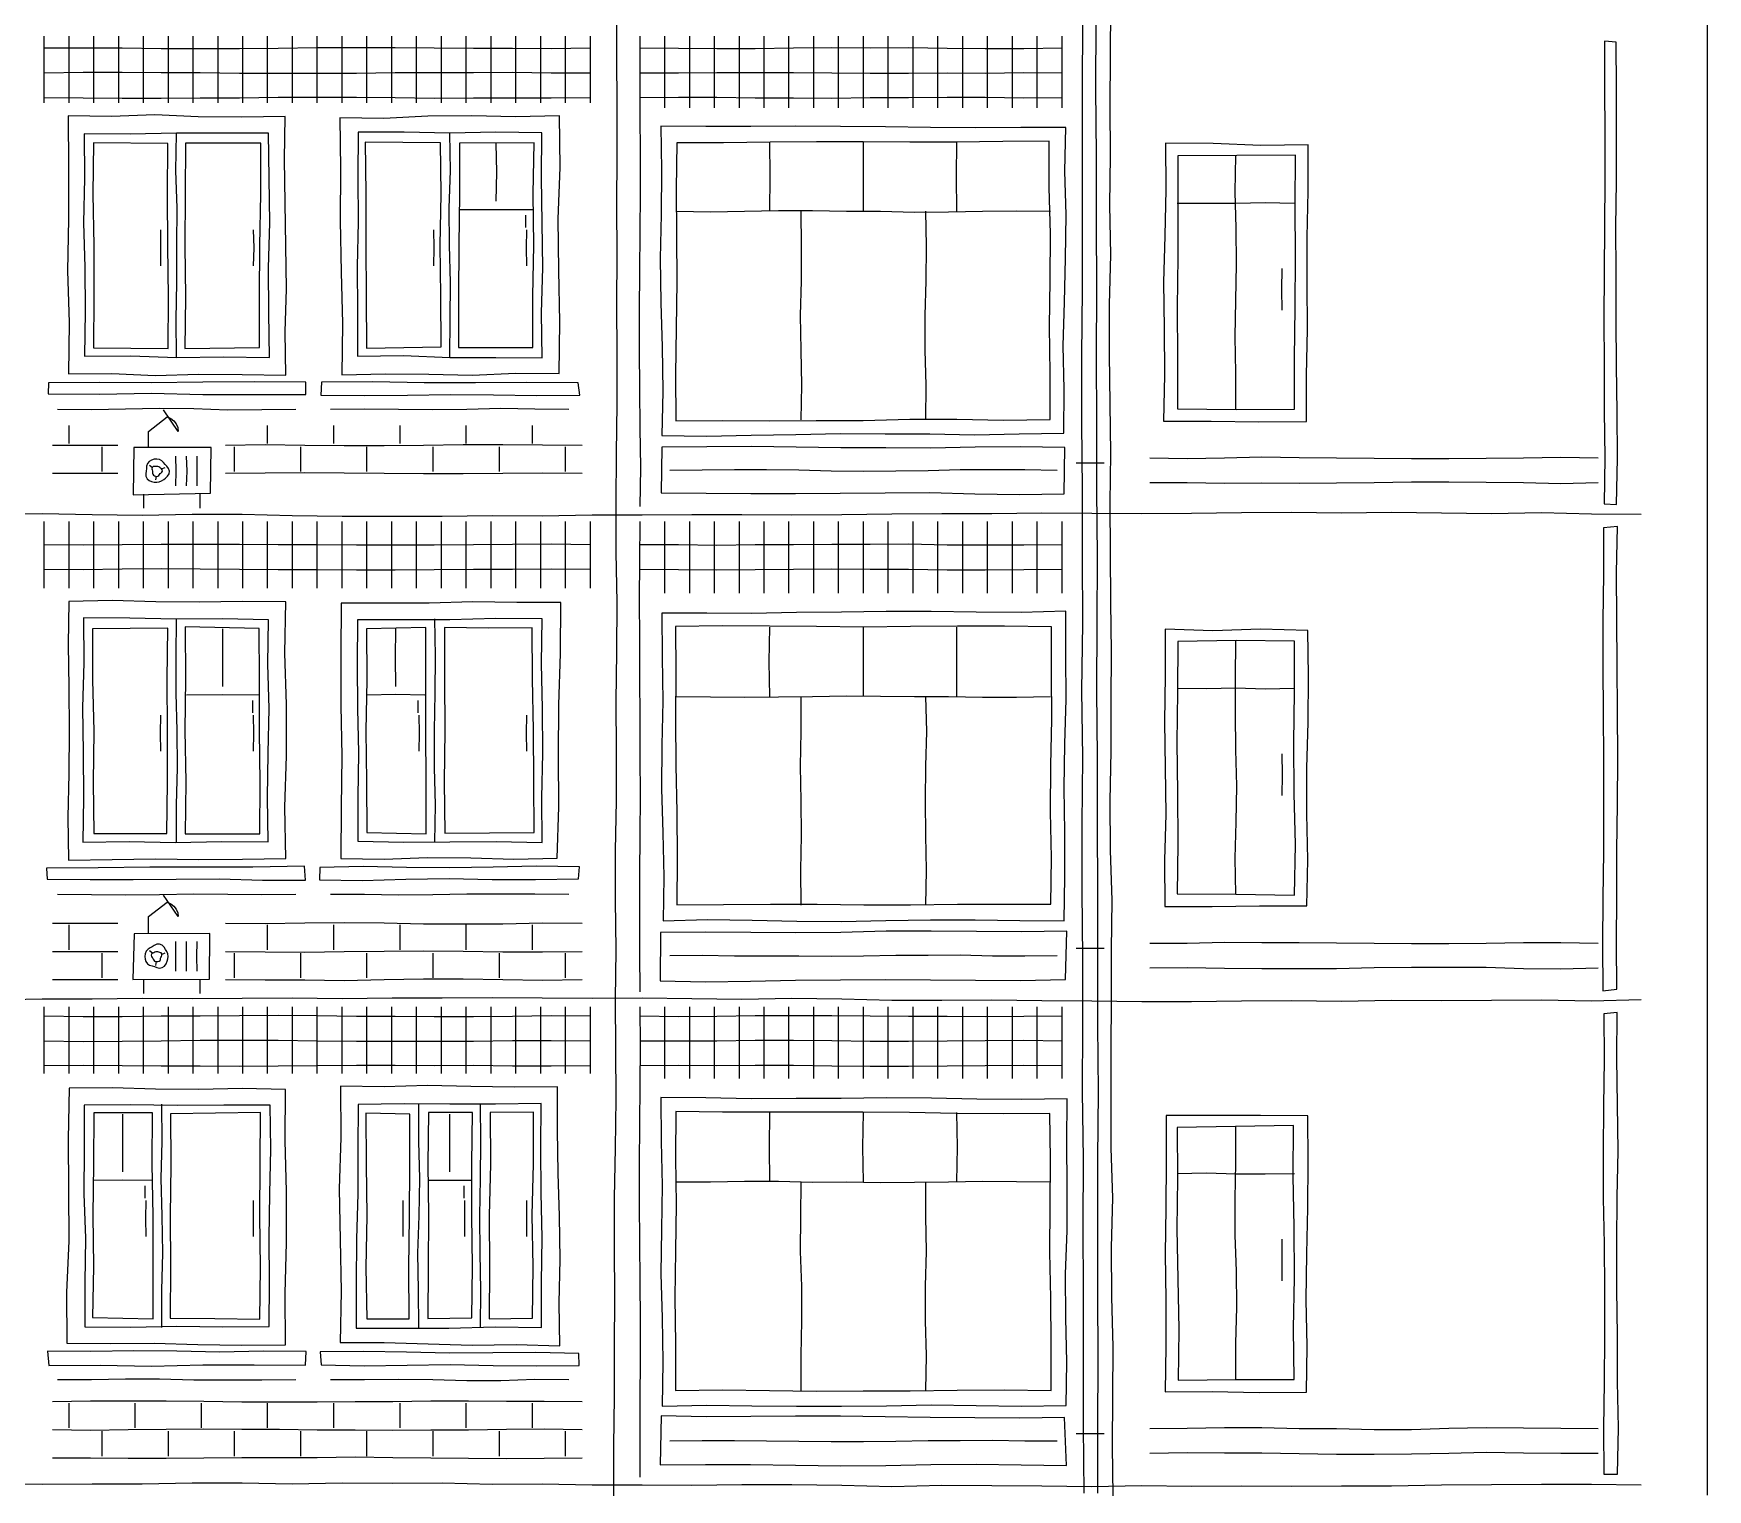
# Model space of a CAD drawing. Header units: millimetres. Extents: x 0 to 345, y 0 to 655.
# Drawn here: x 243.8 to 345, y 166.4 to 254.4 of the extents above; entities that cross this region are included whole.
import ezdxf

# ---------------------------------------------------------------- set-up
doc = ezdxf.new("R2010")
doc.units = ezdxf.units.MM
for name, color, linetype, true_color in [('01_KARKAS', 1, 'Continuous', 0xd62728), ('02_PROYOMY', 5, 'Continuous', 0x1f5fd6), ('03_BALKONY', 3, 'Continuous', 0x2ca02c), ('04_KLADKA', 32, 'Continuous', 0x8c5a2b), ('05_KONDICIONERY', 6, 'Continuous', 0xc512c5), ('06_VODOSTOK', 4, 'Continuous', 0x0f9aa0)]:
    doc.layers.add(name, color=color, linetype=linetype, true_color=true_color)

msp = doc.modelspace()

# ---------------------------------------------------------------- linework, layer by layer
at = {"layer": '01_KARKAS'}
for points in [[(278.92, 166), (278.92, 169), (278.96, 172), (278.96, 175), (278.98, 178), (278.95, 181), (278.95, 184), (279.02, 187), (279.05, 190), (279.04, 193), (279.01, 196), (279.05, 199), (279.01, 202), (279.01, 205), (279.08, 208), (279.07, 211), (279.06, 214), (279.1, 217), (279.11, 220), (279.06, 223), (279.05, 226), (279.07, 229), (279.12, 232), (279.11, 235), (279.09, 238), (279.11, 241), (279.1, 244), (279.12, 247), (279.11, 250), (279.1, 253), (279.09, 256)], [(309.09, 166), (309.05, 169), (309.07, 172), (309.09, 175), (309, 178), (308.98, 181), (309.07, 184), (308.97, 187), (308.97, 190), (308.96, 193), (308.98, 196), (308.98, 199), (309.02, 202), (308.92, 205), (308.91, 208), (308.96, 211), (308.96, 214), (308.98, 217), (308.95, 220), (308.93, 223), (308.9, 226), (308.94, 229), (308.9, 232), (308.87, 235), (308.87, 238), (308.95, 241), (308.88, 244), (308.93, 247), (308.91, 250), (308.93, 253), (308.95, 256)], [(345, 166.04), (345, 169.06), (345, 172.08), (345, 175.09), (345, 178.11), (345, 181.13), (345, 184.15), (345, 187.17), (345, 190.19), (345, 193.21), (345, 196.23), (345, 199.25), (345, 202.26), (345, 205.28), (345, 208.3), (345, 211.32), (345, 214.34), (345, 217.36), (345, 220.38), (345, 223.4), (345, 226.42), (345, 229.43), (345, 232.45), (345, 235.47), (345, 238.49), (345, 241.51), (345, 244.53), (345, 247.55), (345, 250.57), (345, 253.58), (345, 256.6)], [(241.37, 225.33), (244.38, 225.36), (247.4, 225.31), (250.42, 225.27), (253.44, 225.32), (256.46, 225.32), (259.48, 225.25), (262.5, 225.21), (265.52, 225.21), (268.54, 225.2), (271.56, 225.24), (274.58, 225.23), (277.6, 225.29), (280.62, 225.29), (283.63, 225.31), (286.65, 225.3), (289.67, 225.28), (292.69, 225.31), (295.71, 225.35), (298.73, 225.37), (301.75, 225.36), (304.77, 225.4), (307.79, 225.38), (310.81, 225.37), (313.83, 225.38), (316.85, 225.43), (319.87, 225.44), (322.88, 225.4), (325.9, 225.44), (328.92, 225.41), (331.94, 225.37), (334.96, 225.43), (337.98, 225.34), (341, 225.33)], [(241.37, 195.97), (244.38, 196.03), (247.4, 196.03), (250.42, 196.07), (253.44, 196.06), (256.46, 196.07), (259.48, 196.1), (262.5, 196.06), (265.52, 196.1), (268.54, 196.1), (271.56, 196.11), (274.58, 196.1), (277.6, 196.08), (280.62, 196.1), (283.63, 196.05), (286.65, 196.02), (289.67, 196.07), (292.69, 196.03), (295.71, 195.95), (298.73, 195.95), (301.75, 195.98), (304.77, 195.93), (307.79, 195.92), (310.81, 195.88), (313.83, 195.88), (316.85, 195.92), (319.87, 195.94), (322.88, 195.89), (325.9, 195.95), (328.92, 195.93), (331.94, 195.95), (334.96, 195.97), (337.98, 195.92), (341, 196)], [(241.37, 166.75), (244.38, 166.71), (247.4, 166.73), (250.42, 166.73), (253.44, 166.78), (256.46, 166.79), (259.48, 166.73), (262.5, 166.79), (265.52, 166.76), (268.54, 166.78), (271.56, 166.7), (274.58, 166.72), (277.6, 166.67), (280.62, 166.66), (283.63, 166.65), (286.65, 166.69), (289.67, 166.68), (292.69, 166.65), (295.71, 166.56), (298.73, 166.64), (301.75, 166.62), (304.77, 166.6), (307.79, 166.56), (310.81, 166.62), (313.83, 166.58), (316.85, 166.61), (319.87, 166.59), (322.88, 166.61), (325.9, 166.6), (328.92, 166.66), (331.94, 166.69), (334.96, 166.71), (337.98, 166.7), (341, 166.67)]]:
    msp.add_lwpolyline(points, dxfattribs=at)
at = {"layer": '02_PROYOMY'}
for points in [[(245.95, 249.39), (245.97, 246.27), (245.96, 243.15), (245.9, 240.03), (246.01, 236.91), (245.96, 233.8)], [(259.05, 249.36), (256.43, 249.32), (253.81, 249.34), (251.19, 249.45), (248.57, 249.35), (245.95, 249.39)], [(259.09, 233.73), (259.05, 236.34), (259.13, 238.94), (259.1, 241.55), (259.05, 244.15), (259.01, 246.75), (259.05, 249.36)], [(275.63, 249.39), (272.98, 249.34), (270.33, 249.4), (267.67, 249.37), (265.02, 249.23), (262.37, 249.28)], [(262.37, 249.28), (262.41, 246.17), (262.39, 243.06), (262.45, 239.95), (262.52, 236.84), (262.49, 233.74)], [(275.61, 233.83), (275.65, 236.94), (275.6, 240.06), (275.56, 243.17), (275.67, 246.28), (275.63, 249.39)], [(246.92, 248.32), (246.94, 245.63), (246.88, 242.94), (246.96, 240.25), (246.97, 237.57), (246.93, 234.88)], [(258.06, 248.36), (255.27, 248.36), (252.49, 248.36), (249.7, 248.3), (246.92, 248.32)], [(252.5, 234.83), (252.48, 237.08), (252.51, 239.33), (252.52, 241.58), (252.53, 243.83), (252.46, 246.08), (252.5, 248.33)], [(258.12, 234.79), (258.08, 237.5), (258.06, 240.22), (258.13, 242.93), (258.09, 245.64), (258.06, 248.36)], [(263.46, 248.41), (263.44, 245.7), (263.47, 243), (263.41, 240.29), (263.42, 237.59), (263.42, 234.88)], [(274.57, 248.37), (271.79, 248.42), (269.01, 248.36), (266.24, 248.41), (263.46, 248.41)], [(269, 234.83), (269.03, 237.08), (269.05, 239.33), (268.99, 241.58), (268.97, 243.83), (269.04, 246.08), (269, 248.33)], [(274.58, 234.77), (274.55, 237.49), (274.62, 240.21), (274.58, 242.93), (274.54, 245.65), (274.57, 248.37)], [(247.47, 247.76), (247.43, 244.67), (247.49, 241.57), (247.49, 238.48), (247.48, 235.38)], [(251.96, 247.73), (247.47, 247.76)], [(251.98, 235.34), (252, 238.44), (251.96, 241.54), (251.95, 244.63), (251.96, 247.73)], [(253.03, 247.75), (253.01, 244.65), (253, 241.55), (253.03, 238.45), (252.99, 235.34)], [(257.58, 247.75), (253.03, 247.75)], [(257.5, 235.4), (257.51, 238.48), (257.52, 241.57), (257.58, 244.66), (257.58, 247.75)], [(268.44, 247.76), (263.9, 247.81)], [(263.9, 247.81), (263.93, 244.69), (263.94, 241.58), (263.95, 238.47), (263.98, 235.36)], [(268.48, 235.43), (268.47, 238.51), (268.43, 241.59), (268.48, 244.67), (268.44, 247.76)], [(269.6, 247.75), (269.6, 244.66), (269.56, 241.58), (269.54, 238.49), (269.54, 235.4)], [(274.1, 247.77), (269.6, 247.75)], [(271.8, 244.24), (271.84, 245.99), (271.8, 247.73)], [(274.02, 235.39), (274.02, 238.49), (274.09, 241.58), (274.05, 244.68), (274.1, 247.77)], [(269.6, 243.74), (271.8, 243.73), (274, 243.74)], [(273.6, 242.64), (273.6, 243.39)], [(251.55, 240.34), (251.54, 241.43), (251.55, 242.51)], [(257.15, 240.34), (257.18, 241.43), (257.15, 242.51)], [(268.05, 240.34), (268.07, 241.43), (268.05, 242.51)], [(273.65, 240.34), (273.64, 241.43), (273.65, 242.51)], [(246.93, 234.88), (249.72, 234.89), (252.52, 234.8), (255.32, 234.84), (258.12, 234.79)], [(247.48, 235.38), (251.98, 235.34)], [(252.99, 235.34), (257.5, 235.4)], [(263.42, 234.88), (266.21, 234.91), (269, 234.8), (271.79, 234.8), (274.58, 234.77)], [(263.98, 235.36), (268.48, 235.43)], [(269.54, 235.4), (274.02, 235.39)], [(245.96, 233.8), (248.59, 233.82), (251.21, 233.71), (253.84, 233.79), (256.46, 233.77), (259.09, 233.73)], [(262.49, 233.74), (265.11, 233.8), (267.74, 233.79), (270.36, 233.73), (272.99, 233.85), (275.61, 233.83)], [(244.75, 233.27), (244.73, 232.59)], [(260.31, 233.3), (257.2, 233.33), (254.09, 233.31), (250.97, 233.26), (247.86, 233.29), (244.75, 233.27)], [(260.31, 232.56), (260.31, 233.3)], [(261.25, 233.3), (261.22, 232.52)], [(276.77, 233.27), (273.66, 233.29), (270.56, 233.26), (267.46, 233.26), (264.35, 233.32), (261.25, 233.3)], [(276.86, 232.52), (276.77, 233.27)], [(244.73, 232.59), (247.85, 232.58), (250.96, 232.63), (254.08, 232.55), (257.19, 232.55), (260.31, 232.56)], [(245.3, 231.68), (247.36, 231.65), (249.41, 231.69), (251.47, 231.73), (253.53, 231.71), (255.59, 231.64), (257.64, 231.66), (259.7, 231.68)], [(261.22, 232.52), (263.83, 232.5), (266.44, 232.51), (269.04, 232.55), (271.65, 232.53), (274.25, 232.49), (276.86, 232.52)], [(261.8, 231.68), (263.86, 231.7), (265.91, 231.68), (267.97, 231.65), (270.03, 231.67), (272.09, 231.73), (274.14, 231.69), (276.2, 231.68)], [(245.99, 220.05), (245.95, 217.45), (245.98, 214.84), (246.01, 212.23), (245.99, 209.63), (245.92, 207.02), (245.97, 204.42)], [(259.1, 220.03), (256.48, 220.05), (253.86, 220), (251.24, 220.03), (248.61, 220.1), (245.99, 220.05)], [(259.09, 204.52), (259.04, 207.62), (259.13, 210.72), (259.13, 213.82), (259.03, 216.92), (259.1, 220.03)], [(262.45, 219.94), (262.42, 216.86), (262.42, 213.77), (262.48, 210.69), (262.44, 207.6), (262.42, 204.51)], [(275.71, 219.98), (273.06, 219.98), (270.4, 220.02), (267.75, 219.95), (265.1, 219.95), (262.45, 219.94)], [(275.5, 204.54), (275.59, 207.63), (275.57, 210.72), (275.59, 213.81), (275.69, 216.9), (275.71, 219.98)], [(246.88, 219.06), (246.89, 216.35), (246.82, 213.64), (246.86, 210.92), (246.88, 208.21), (246.84, 205.5)], [(258.06, 218.94), (255.27, 219), (252.47, 218.98), (249.68, 219.03), (246.88, 219.06)], [(252.5, 205.5), (252.49, 207.75), (252.55, 210), (252.53, 212.25), (252.47, 214.5), (252.48, 216.75), (252.5, 219)], [(253.01, 218.51), (253.03, 215.38), (252.99, 212.26), (253.05, 209.14), (253.02, 206.01)], [(257.49, 218.41), (253.01, 218.51)], [(258.03, 205.53), (258, 208.21), (258.03, 210.89), (258.1, 213.58), (258.02, 216.26), (258.06, 218.94)], [(263.42, 218.93), (263.4, 216.25), (263.42, 213.58), (263.48, 210.91), (263.44, 208.23), (263.44, 205.56)], [(274.58, 218.99), (271.79, 219.01), (269, 218.93), (266.21, 218.93), (263.42, 218.93)], [(268.1, 205.5), (268.15, 207.75), (268.08, 210), (268.08, 212.25), (268.12, 214.5), (268.14, 216.75), (268.1, 219)], [(274.59, 205.48), (274.56, 208.19), (274.62, 210.89), (274.6, 213.59), (274.55, 216.29), (274.58, 218.99)], [(251.96, 218.44), (247.41, 218.4)], [(247.41, 218.4), (247.41, 215.31), (247.49, 212.21), (247.45, 209.12), (247.49, 206.02)], [(251.9, 206.03), (251.94, 209.13), (251.94, 212.24), (251.93, 215.34), (251.96, 218.44)], [(255.3, 214.91), (255.3, 216.66), (255.3, 218.4)], [(257.53, 206.01), (257.55, 209.11), (257.51, 212.21), (257.5, 215.31), (257.49, 218.41)], [(263.98, 218.4), (264, 215.32), (263.94, 212.24), (263.98, 209.17), (263.99, 206.09)], [(267.56, 218.47), (263.98, 218.4)], [(265.75, 214.91), (265.72, 216.66), (265.75, 218.4)], [(267.58, 206), (267.58, 209.11), (267.55, 212.23), (267.55, 215.35), (267.56, 218.47)], [(268.69, 218.47), (268.69, 215.37), (268.71, 212.26), (268.67, 209.15), (268.71, 206.04)], [(273.99, 218.46), (271.34, 218.43), (268.69, 218.47)], [(274.1, 206.09), (274.08, 209.18), (274.06, 212.28), (274, 215.37), (273.99, 218.46)], [(264, 214.41), (265.75, 214.44), (267.5, 214.41)], [(253.1, 214.41), (255.3, 214.43), (257.5, 214.41)], [(257.1, 213.31), (257.1, 214.06)], [(267.1, 213.31), (267.1, 214.06)], [(251.55, 211.01), (251.52, 212.09), (251.55, 213.18)], [(257.15, 211.01), (257.16, 212.09), (257.15, 213.18)], [(267.15, 211.01), (267.17, 212.09), (267.15, 213.18)], [(273.65, 211.01), (273.63, 212.09), (273.65, 213.18)], [(246.84, 205.5), (249.64, 205.54), (252.44, 205.48), (255.23, 205.55), (258.03, 205.53)], [(247.49, 206.02), (251.9, 206.03)], [(253.02, 206.01), (257.53, 206.01)], [(263.44, 205.56), (266.23, 205.51), (269.01, 205.53), (271.8, 205.54), (274.59, 205.48)], [(263.99, 206.09), (267.58, 206)], [(268.71, 206.04), (271.4, 206.07), (274.1, 206.09)], [(245.97, 204.42), (248.6, 204.46), (251.22, 204.49), (253.85, 204.45), (256.47, 204.48), (259.09, 204.52)], [(262.42, 204.51), (265.04, 204.47), (267.65, 204.57), (270.27, 204.56), (272.88, 204.48), (275.5, 204.54)], [(260.23, 204.05), (257.11, 203.99), (254, 204), (250.88, 204), (247.76, 203.95), (244.64, 203.93)], [(244.64, 203.93), (244.67, 203.27)], [(260.29, 203.21), (260.23, 204.05)], [(261.16, 203.97), (261.13, 203.22)], [(276.84, 204.02), (274.23, 204.06), (271.62, 203.99), (269, 203.95), (266.39, 203.98), (263.77, 204.03), (261.16, 203.97)], [(276.79, 203.29), (276.84, 204.02)], [(244.67, 203.27), (247.27, 203.24), (249.88, 203.24), (252.48, 203.26), (255.08, 203.28), (257.69, 203.21), (260.29, 203.21)], [(245.3, 202.35), (247.36, 202.33), (249.41, 202.32), (251.47, 202.33), (253.53, 202.38), (255.59, 202.35), (257.64, 202.33), (259.7, 202.35)], [(261.13, 203.22), (263.74, 203.19), (266.35, 203.27), (268.96, 203.3), (271.57, 203.25), (274.18, 203.24), (276.79, 203.29)], [(261.8, 202.35), (263.86, 202.36), (265.91, 202.32), (267.97, 202.33), (270.03, 202.37), (272.09, 202.38), (274.14, 202.38), (276.2, 202.35)], [(246.01, 190.64), (245.94, 187.56), (245.96, 184.47), (245.98, 181.39), (245.84, 178.3), (245.86, 175.22)], [(259.08, 190.56), (256.46, 190.62), (253.85, 190.55), (251.23, 190.58), (248.62, 190.65), (246.01, 190.64)], [(259.08, 175.13), (259.06, 178.22), (259.13, 181.3), (259.14, 184.39), (259.05, 187.48), (259.08, 190.56)], [(262.4, 190.76), (262.43, 187.66), (262.33, 184.56), (262.38, 181.46), (262.45, 178.36), (262.38, 175.26)], [(275.52, 190.71), (272.9, 190.69), (270.27, 190.73), (267.65, 190.79), (265.03, 190.71), (262.4, 190.76)], [(275.66, 175.06), (275.61, 177.67), (275.68, 180.28), (275.64, 182.89), (275.55, 185.49), (275.52, 188.1), (275.52, 190.71)], [(246.91, 189.61), (246.91, 186.93), (246.89, 184.25), (246.99, 181.57), (246.96, 178.89), (246.96, 176.21)], [(258.16, 189.61), (255.35, 189.61), (252.53, 189.58), (249.72, 189.63), (246.91, 189.61)], [(251.6, 176.17), (251.61, 178.42), (251.67, 180.67), (251.63, 182.92), (251.57, 185.17), (251.62, 187.42), (251.6, 189.67)], [(257.57, 189.17), (254.85, 189.13), (252.13, 189.09)], [(257.53, 176.67), (257.57, 179.8), (257.53, 182.92), (257.54, 186.05), (257.57, 189.17)], [(258.09, 176.23), (258.12, 178.91), (258.1, 181.59), (258.14, 184.26), (258.19, 186.94), (258.16, 189.61)], [(263.47, 189.65), (263.45, 186.94), (263.44, 184.24), (263.36, 181.53), (263.35, 178.83), (263.34, 176.12)], [(274.53, 189.71), (271.76, 189.67), (269, 189.67), (266.24, 189.69), (263.47, 189.65)], [(267.13, 176.17), (267.11, 178.42), (267.07, 180.67), (267.15, 182.92), (267.19, 185.17), (267.14, 187.42), (267.13, 189.67)], [(267.71, 189.16), (267.68, 186.05), (267.71, 182.94), (267.69, 179.83), (267.68, 176.72)], [(270.37, 189.16), (267.71, 189.16)], [(270.33, 176.75), (270.37, 179.86), (270.34, 182.96), (270.34, 186.06), (270.37, 189.16)], [(270.87, 176.17), (270.89, 178.42), (270.84, 180.67), (270.81, 182.92), (270.87, 185.17), (270.89, 187.42), (270.87, 189.67)], [(271.44, 189.16), (271.46, 186.05), (271.39, 182.93), (271.41, 179.81), (271.39, 176.7)], [(274.06, 189.18), (271.44, 189.16)], [(274, 176.74), (274.05, 179.85), (273.99, 182.96), (274.06, 186.07), (274.06, 189.18)], [(274.55, 176.18), (274.54, 178.89), (274.59, 181.59), (274.53, 184.3), (274.51, 187), (274.53, 189.71)], [(247.49, 189.14), (247.48, 186.05), (247.44, 182.95), (247.48, 179.86), (247.42, 176.77)], [(251.05, 189.15), (247.49, 189.14)], [(249.25, 185.58), (249.25, 187.32), (249.25, 189.07)], [(251.09, 176.7), (251.08, 179.81), (251.08, 182.92), (251.03, 186.04), (251.05, 189.15)], [(252.13, 189.09), (252.14, 186), (252.1, 182.92), (252.12, 179.83), (252.1, 176.74)], [(266.59, 189.06), (263.93, 189.12)], [(263.93, 189.12), (263.96, 186.02), (263.99, 182.91), (263.94, 179.8), (264, 176.69)], [(266.54, 176.69), (266.52, 179.78), (266.57, 182.87), (266.6, 185.97), (266.59, 189.06)], [(269, 185.58), (269, 187.32), (269, 189.07)], [(247.5, 185.08), (249.25, 185.1), (251, 185.08)], [(250.6, 183.98), (250.6, 184.73)], [(267.73, 185.08), (270.27, 185.08)], [(269.87, 183.98), (269.87, 184.73)], [(250.65, 181.68), (250.63, 182.76), (250.65, 183.85)], [(257.15, 181.68), (257.14, 182.76), (257.15, 183.85)], [(266.18, 181.68), (266.19, 182.76), (266.18, 183.85)], [(269.92, 181.68), (269.92, 182.76), (269.92, 183.85)], [(273.65, 181.68), (273.66, 182.76), (273.65, 183.85)], [(246.96, 176.21), (249.74, 176.19), (252.52, 176.26), (255.3, 176.22), (258.09, 176.23)], [(247.42, 176.77), (251.09, 176.7)], [(252.1, 176.74), (254.81, 176.71), (257.53, 176.67)], [(263.34, 176.12), (266.14, 176.12), (268.95, 176.14), (271.75, 176.22), (274.55, 176.18)], [(264, 176.69), (266.54, 176.69)], [(267.68, 176.72), (270.33, 176.75)], [(271.39, 176.7), (274, 176.74)], [(245.86, 175.22), (248.51, 175.21), (251.15, 175.23), (253.79, 175.15), (256.44, 175.11), (259.08, 175.13)], [(262.38, 175.26), (265.03, 175.27), (267.69, 175.19), (270.35, 175.11), (273.01, 175.14), (275.66, 175.06)], [(260.33, 174.72), (257.73, 174.73), (255.12, 174.67), (252.52, 174.73), (249.91, 174.76), (247.31, 174.72), (244.7, 174.73)], [(244.7, 174.73), (244.77, 173.88)], [(260.28, 173.9), (260.33, 174.72)], [(276.81, 174.6), (274.2, 174.65), (271.6, 174.63), (268.99, 174.61), (266.39, 174.67), (263.79, 174.71), (261.18, 174.7)], [(261.18, 174.7), (261.23, 173.91)], [(276.83, 173.87), (276.81, 174.6)], [(244.77, 173.88), (247.87, 173.9), (250.98, 173.84), (254.08, 173.92), (257.18, 173.92), (260.28, 173.9)], [(245.3, 173.02), (247.36, 173.02), (249.41, 173.06), (251.47, 173.06), (253.53, 173.01), (255.59, 173), (257.64, 173), (259.7, 173.02)], [(261.23, 173.91), (263.83, 173.85), (266.43, 173.89), (269.03, 173.94), (271.63, 173.88), (274.23, 173.86), (276.83, 173.87)], [(261.8, 173.02), (263.86, 173.03), (265.91, 173.05), (267.97, 173.02), (270.03, 172.97), (272.09, 172.97), (274.14, 173.05), (276.2, 173.02)]]:
    msp.add_lwpolyline(points, dxfattribs=at)
at = {"layer": '03_BALKONY'}
for points in [[(338.77, 253.92), (338.78, 251.12), (338.79, 248.32), (338.8, 245.53), (338.77, 242.73), (338.75, 239.93), (338.73, 237.13), (338.76, 234.34), (338.76, 231.54), (338.79, 228.74), (338.76, 225.95)], [(339.48, 253.85), (338.77, 253.92)], [(339.51, 225.9), (339.56, 228.7), (339.55, 231.49), (339.51, 234.29), (339.48, 237.08), (339.48, 239.88), (339.46, 242.67), (339.51, 245.46), (339.51, 248.26), (339.51, 251.05), (339.48, 253.85)], [(281.75, 248.78), (281.8, 246.11), (281.78, 243.44), (281.72, 240.77), (281.76, 238.1), (281.84, 235.43), (281.87, 232.75), (281.82, 230.08)], [(306.22, 248.69), (303.5, 248.69), (300.78, 248.67), (298.06, 248.7), (295.34, 248.73), (292.62, 248.76), (289.91, 248.78), (287.19, 248.75), (284.47, 248.75), (281.75, 248.78)], [(305.23, 247.87), (302.42, 247.84), (299.61, 247.8), (296.8, 247.8), (293.98, 247.83), (291.17, 247.83), (288.36, 247.81), (285.55, 247.76), (282.73, 247.77)], [(288.35, 243.63), (288.36, 245.73), (288.35, 247.83)], [(294, 243.63), (294.01, 245.73), (294, 247.83)], [(299.65, 243.63), (299.63, 245.73), (299.65, 247.83)], [(305.29, 231.05), (305.29, 233.85), (305.25, 236.66), (305.28, 239.46), (305.3, 242.27), (305.22, 245.07), (305.23, 247.87)], [(306.1, 230.23), (306.12, 232.87), (306.07, 235.5), (306.14, 238.14), (306.2, 240.78), (306.25, 243.41), (306.17, 246.05), (306.22, 248.69)], [(282.73, 247.77), (282.68, 244.97), (282.71, 242.17), (282.73, 239.36), (282.69, 236.56), (282.65, 233.76), (282.67, 230.96)], [(312.24, 247.75), (312.26, 244.95), (312.21, 242.15), (312.12, 239.35), (312.16, 236.54), (312.18, 233.74), (312.12, 230.94)], [(320.88, 247.64), (318, 247.61), (315.12, 247.73), (312.24, 247.75)], [(312.99, 246.99), (313, 243.93), (312.99, 240.88), (312.95, 237.82), (312.97, 234.76), (312.97, 231.7)], [(320.11, 247.02), (316.55, 247.01), (312.99, 246.99)], [(316.5, 231.68), (316.5, 233.87), (316.45, 236.05), (316.5, 238.24), (316.54, 240.43), (316.51, 242.61), (316.45, 244.8), (316.5, 246.98)], [(320.05, 231.67), (320.05, 234.74), (320.08, 237.81), (320.11, 240.88), (320.08, 243.95), (320.11, 247.02)], [(320.76, 230.93), (320.77, 233.71), (320.83, 236.5), (320.81, 239.28), (320.81, 242.07), (320.86, 244.85), (320.88, 247.64)], [(312.95, 244.13), (314.73, 244.12), (316.5, 244.13), (318.27, 244.17), (320.05, 244.13)], [(282.7, 243.63), (284.75, 243.6), (286.81, 243.64), (288.86, 243.68), (290.92, 243.67), (292.97, 243.63), (295.03, 243.63), (297.08, 243.58), (299.14, 243.6), (301.19, 243.64), (303.25, 243.66), (305.3, 243.63)], [(290.23, 231.03), (290.28, 233.13), (290.23, 235.23), (290.19, 237.33), (290.25, 239.43), (290.26, 241.53), (290.23, 243.63)], [(297.77, 231.03), (297.79, 233.13), (297.73, 235.23), (297.73, 237.33), (297.79, 239.43), (297.8, 241.53), (297.77, 243.63)], [(319.3, 237.65), (319.28, 238.91), (319.3, 240.17)], [(312.97, 231.7), (316.51, 231.65), (320.05, 231.67)], [(282.67, 230.96), (285.49, 230.98), (288.32, 230.96), (291.15, 230.98), (293.98, 230.99), (296.81, 231.06), (299.64, 231.06), (302.46, 231.01), (305.29, 231.05)], [(312.12, 230.94), (315, 230.94), (317.88, 230.9), (320.76, 230.93)], [(281.82, 230.08), (284.52, 230.04), (287.21, 230.1), (289.91, 230.14), (292.61, 230.2), (295.31, 230.18), (298.01, 230.18), (300.71, 230.12), (303.4, 230.18), (306.1, 230.23)], [(281.82, 229.37), (281.78, 226.62)], [(306.16, 229.36), (303.46, 229.39), (300.75, 229.38), (298.05, 229.32), (295.35, 229.33), (292.64, 229.33), (289.94, 229.38), (287.23, 229.41), (284.53, 229.4), (281.82, 229.37)], [(306.13, 226.56), (306.16, 229.36)], [(311.3, 228.73), (313.56, 228.69), (315.82, 228.73), (318.08, 228.79), (320.33, 228.75), (322.59, 228.73), (324.85, 228.7), (327.11, 228.69), (329.37, 228.69), (331.62, 228.7), (333.88, 228.73), (336.14, 228.77), (338.4, 228.73)], [(282.3, 227.98), (284.25, 228.01), (286.2, 228.03), (288.15, 228.02), (290.1, 228), (292.05, 227.95), (294, 227.93), (295.95, 227.95), (297.9, 227.96), (299.85, 228.02), (301.8, 228.03), (303.75, 228.03), (305.7, 227.98)], [(281.78, 226.62), (284.49, 226.59), (287.19, 226.57), (289.9, 226.58), (292.6, 226.59), (295.31, 226.61), (298.01, 226.63), (300.72, 226.55), (303.42, 226.52), (306.13, 226.56)], [(311.3, 227.23), (313.56, 227.24), (315.82, 227.2), (318.08, 227.22), (320.33, 227.19), (322.59, 227.22), (324.85, 227.23), (327.11, 227.27), (329.37, 227.27), (331.62, 227.25), (333.88, 227.23), (336.14, 227.18), (338.4, 227.23)], [(338.76, 225.95), (339.51, 225.9)], [(339.56, 224.57), (338.71, 224.49)], [(339.53, 196.62), (339.51, 199.42), (339.52, 202.21), (339.52, 205), (339.57, 207.8), (339.59, 210.59), (339.57, 213.39), (339.54, 216.18), (339.52, 218.98), (339.51, 221.77), (339.56, 224.57)], [(338.71, 224.49), (338.71, 221.69), (338.68, 218.9), (338.68, 216.1), (338.7, 213.3), (338.72, 210.51), (338.72, 207.71), (338.72, 204.91), (338.68, 202.12), (338.66, 199.32), (338.67, 196.52)], [(281.82, 219.34), (281.83, 216.68), (281.88, 214.03), (281.82, 211.37), (281.8, 208.72), (281.87, 206.06), (281.93, 203.41), (281.89, 200.75)], [(306.23, 219.47), (303.52, 219.39), (300.8, 219.4), (298.09, 219.44), (295.38, 219.45), (292.67, 219.4), (289.96, 219.38), (287.24, 219.33), (284.53, 219.35), (281.82, 219.34)], [(305.36, 218.51), (302.52, 218.55), (299.69, 218.55), (296.85, 218.53), (294.01, 218.5), (291.17, 218.53), (288.33, 218.56), (285.49, 218.57), (282.65, 218.54)], [(282.65, 218.54), (282.66, 215.73), (282.65, 212.93), (282.67, 210.13), (282.73, 207.32), (282.75, 204.52), (282.73, 201.71)], [(288.35, 214.3), (288.31, 216.4), (288.35, 218.5)], [(294, 214.3), (294.01, 216.4), (294, 218.5)], [(299.65, 214.3), (299.64, 216.4), (299.65, 218.5)], [(305.32, 201.75), (305.37, 204.55), (305.31, 207.34), (305.32, 210.13), (305.38, 212.93), (305.37, 215.72), (305.36, 218.51)], [(306.13, 200.75), (306.17, 203.42), (306.17, 206.1), (306.13, 208.77), (306.16, 211.45), (306.24, 214.12), (306.23, 216.79), (306.23, 219.47)], [(312.22, 218.37), (312.22, 215.57), (312.19, 212.78), (312.23, 209.99), (312.27, 207.2), (312.18, 204.41), (312.2, 201.62)], [(320.85, 218.3), (317.98, 218.37), (315.1, 218.28), (312.22, 218.37)], [(313, 217.63), (312.98, 214.58), (312.93, 211.53), (312.98, 208.48), (312.99, 205.43), (312.95, 202.38)], [(320.04, 217.65), (316.52, 217.68), (313, 217.63)], [(316.5, 202.35), (316.45, 204.54), (316.51, 206.72), (316.56, 208.91), (316.49, 211.09), (316.48, 213.28), (316.47, 215.46), (316.5, 217.65)], [(320.05, 202.29), (320.1, 205.37), (320.03, 208.44), (320.01, 211.51), (320.05, 214.58), (320.04, 217.65)], [(320.78, 201.66), (320.84, 204.44), (320.78, 207.21), (320.79, 209.98), (320.87, 212.75), (320.89, 215.53), (320.85, 218.3)], [(312.95, 214.8), (314.73, 214.78), (316.5, 214.83), (318.27, 214.77), (320.05, 214.8)], [(282.7, 214.3), (284.75, 214.29), (286.81, 214.26), (288.86, 214.28), (290.92, 214.3), (292.97, 214.34), (295.03, 214.32), (297.08, 214.31), (299.14, 214.3), (301.19, 214.26), (303.25, 214.26), (305.3, 214.3)], [(290.23, 201.7), (290.22, 203.8), (290.25, 205.9), (290.24, 208), (290.2, 210.1), (290.24, 212.2), (290.23, 214.3)], [(297.77, 201.7), (297.81, 203.8), (297.76, 205.9), (297.74, 208), (297.76, 210.1), (297.82, 212.2), (297.77, 214.3)], [(319.3, 208.32), (319.32, 209.58), (319.3, 210.84)], [(312.95, 202.38), (316.5, 202.35), (320.05, 202.29)], [(282.73, 201.71), (285.55, 201.74), (288.38, 201.75), (291.2, 201.75), (294.03, 201.71), (296.85, 201.72), (299.68, 201.76), (302.5, 201.76), (305.32, 201.75)], [(312.2, 201.62), (315.06, 201.61), (317.92, 201.65), (320.78, 201.66)], [(281.89, 200.75), (284.58, 200.82), (287.28, 200.78), (289.97, 200.73), (292.66, 200.71), (295.36, 200.76), (298.05, 200.8), (300.74, 200.8), (303.44, 200.76), (306.13, 200.75)], [(281.74, 200.04), (281.72, 197.12)], [(306.28, 200.12), (303.55, 200.08), (300.82, 200.11), (298.1, 200.12), (295.37, 200.12), (292.64, 200.05), (289.92, 200.03), (287.19, 200.04), (284.46, 200.07), (281.74, 200.04)], [(306.21, 197.21), (306.28, 200.12)], [(311.3, 199.4), (313.56, 199.4), (315.82, 199.45), (318.08, 199.43), (320.33, 199.44), (322.59, 199.42), (324.85, 199.39), (327.11, 199.37), (329.37, 199.37), (331.62, 199.39), (333.88, 199.44), (336.14, 199.43), (338.4, 199.4)], [(282.3, 198.65), (284.25, 198.67), (286.2, 198.64), (288.15, 198.64), (290.1, 198.63), (292.05, 198.61), (294, 198.64), (295.95, 198.67), (297.9, 198.67), (299.85, 198.69), (301.8, 198.64), (303.75, 198.63), (305.7, 198.65)], [(311.3, 197.9), (313.56, 197.93), (315.82, 197.89), (318.08, 197.87), (320.33, 197.87), (322.59, 197.87), (324.85, 197.92), (327.11, 197.94), (329.37, 197.95), (331.62, 197.94), (333.88, 197.86), (336.14, 197.85), (338.4, 197.9)], [(281.72, 197.12), (284.45, 197.07), (287.17, 197.1), (289.89, 197.17), (292.61, 197.18), (295.33, 197.21), (298.05, 197.18), (300.77, 197.16), (303.49, 197.15), (306.21, 197.21)], [(338.67, 196.52), (339.53, 196.62)], [(338.74, 195.12), (338.76, 192.34), (338.71, 189.56), (338.69, 186.78), (338.7, 183.99), (338.75, 181.21), (338.78, 178.43), (338.78, 175.64), (338.75, 172.86), (338.71, 170.08), (338.74, 167.3)], [(339.54, 195.21), (338.74, 195.12)], [(339.57, 167.31), (339.62, 170.1), (339.57, 172.89), (339.56, 175.68), (339.52, 178.47), (339.52, 181.26), (339.55, 184.05), (339.6, 186.84), (339.57, 189.63), (339.53, 192.42), (339.54, 195.21)], [(281.76, 190.08), (281.78, 187.42), (281.83, 184.75), (281.8, 182.09), (281.75, 179.42), (281.83, 176.76), (281.87, 174.09), (281.83, 171.42)], [(306.3, 189.98), (303.57, 189.95), (300.84, 189.97), (298.12, 190.04), (295.39, 190.05), (292.66, 190.02), (289.94, 190.01), (287.21, 190), (284.48, 190.05), (281.76, 190.08)], [(282.66, 189.23), (282.65, 186.42), (282.69, 183.61), (282.65, 180.8), (282.6, 177.99), (282.65, 175.18), (282.64, 172.37)], [(305.26, 189.11), (302.44, 189.08), (299.61, 189.11), (296.79, 189.16), (293.96, 189.19), (291.14, 189.19), (288.31, 189.19), (285.48, 189.19), (282.66, 189.23)], [(288.35, 184.97), (288.32, 187.07), (288.35, 189.17)], [(294, 184.97), (293.96, 187.07), (294, 189.17)], [(299.65, 184.97), (299.68, 187.07), (299.65, 189.17)], [(306.24, 171.45), (306.28, 174.1), (306.22, 176.74), (306.21, 179.39), (306.3, 182.04), (306.3, 184.69), (306.29, 187.33), (306.3, 189.98)], [(305.34, 172.36), (305.35, 175.15), (305.32, 177.94), (305.26, 180.73), (305.28, 183.52), (305.31, 186.32), (305.26, 189.11)], [(312.3, 188.98), (312.29, 186.2), (312.26, 183.41), (312.23, 180.63), (312.27, 177.85), (312.27, 175.07), (312.23, 172.28)], [(320.84, 188.97), (317.99, 188.98), (315.14, 188.99), (312.3, 188.98)], [(312.96, 188.25), (312.98, 185.2), (312.94, 182.14), (312.99, 179.09), (313.05, 176.04), (313.02, 172.99)], [(319.98, 188.38), (316.47, 188.31), (312.96, 188.25)], [(316.5, 173.02), (316.49, 175.2), (316.55, 177.39), (316.53, 179.57), (316.46, 181.76), (316.46, 183.95), (316.49, 186.13), (316.5, 188.32)], [(320.03, 173.03), (319.98, 176.1), (320.04, 179.17), (320.03, 182.24), (319.96, 185.31), (319.98, 188.38)], [(320.76, 172.27), (320.81, 175.05), (320.74, 177.84), (320.78, 180.62), (320.85, 183.4), (320.87, 186.18), (320.84, 188.97)], [(312.95, 185.47), (314.73, 185.51), (316.5, 185.45), (318.27, 185.45), (320.05, 185.47)], [(282.7, 184.97), (284.75, 184.97), (286.81, 185.01), (288.86, 185.01), (290.92, 184.96), (292.97, 184.97), (295.03, 184.93), (297.08, 184.95), (299.14, 184.98), (301.19, 185.01), (303.25, 185), (305.3, 184.97)], [(290.23, 172.37), (290.24, 174.47), (290.27, 176.57), (290.27, 178.67), (290.2, 180.77), (290.21, 182.87), (290.23, 184.97)], [(297.77, 172.37), (297.8, 174.47), (297.75, 176.57), (297.75, 178.67), (297.8, 180.77), (297.77, 182.87), (297.77, 184.97)], [(319.3, 178.99), (319.29, 180.25), (319.3, 181.51)], [(313.02, 172.99), (316.52, 173.03), (320.03, 173.03)], [(282.64, 172.37), (285.48, 172.41), (288.32, 172.37), (291.15, 172.33), (293.99, 172.35), (296.83, 172.35), (299.67, 172.38), (302.5, 172.4), (305.34, 172.36)], [(312.23, 172.28), (315.07, 172.3), (317.91, 172.24), (320.76, 172.27)], [(281.83, 171.42), (284.54, 171.48), (287.25, 171.44), (289.96, 171.41), (292.68, 171.42), (295.39, 171.43), (298.1, 171.49), (300.81, 171.46), (303.53, 171.41), (306.24, 171.45)], [(281.78, 170.83), (281.72, 167.87)], [(306.15, 170.73), (303.44, 170.7), (300.73, 170.72), (298.03, 170.73), (295.32, 170.78), (292.61, 170.81), (289.9, 170.82), (287.19, 170.8), (284.49, 170.78), (281.78, 170.83)], [(306.26, 167.84), (306.15, 170.73)], [(311.3, 170.07), (313.56, 170.09), (315.82, 170.13), (318.08, 170.12), (320.33, 170.06), (322.59, 170.06), (324.85, 170), (327.11, 170.01), (329.37, 170.08), (331.62, 170.12), (333.88, 170.1), (336.14, 170.09), (338.4, 170.07)], [(282.3, 169.32), (284.25, 169.35), (286.2, 169.34), (288.15, 169.33), (290.1, 169.31), (292.05, 169.29), (294, 169.28), (295.95, 169.31), (297.9, 169.35), (299.85, 169.35), (301.8, 169.37), (303.75, 169.32), (305.7, 169.32)], [(281.72, 167.87), (284.45, 167.9), (287.18, 167.89), (289.9, 167.85), (292.63, 167.8), (295.35, 167.84), (298.08, 167.89), (300.81, 167.91), (303.53, 167.87), (306.26, 167.84)], [(311.3, 168.57), (313.56, 168.61), (315.82, 168.59), (318.08, 168.59), (320.33, 168.55), (322.59, 168.52), (324.85, 168.52), (327.11, 168.53), (329.37, 168.58), (331.62, 168.63), (333.88, 168.59), (336.14, 168.58), (338.4, 168.57)], [(338.74, 167.3), (339.57, 167.31)]]:
    msp.add_lwpolyline(points, dxfattribs=at)
at = {"layer": '04_KLADKA'}
for points in [[(244.5, 250.18), (244.5, 254.22)], [(246, 250.18), (246, 254.22)], [(247.5, 250.18), (247.5, 254.22)], [(249, 250.18), (249, 254.22)], [(250.5, 250.18), (250.5, 254.22)], [(252, 250.18), (252, 254.22)], [(253.5, 250.18), (253.5, 254.22)], [(255, 250.18), (255, 254.22)], [(256.5, 250.18), (256.5, 254.22)], [(258, 250.18), (258, 254.22)], [(259.5, 250.18), (259.5, 254.22)], [(261, 250.18), (261, 254.22)], [(262.5, 250.18), (262.5, 254.22)], [(264, 250.18), (264, 254.22)], [(265.5, 250.18), (265.5, 254.22)], [(267, 250.18), (267, 254.22)], [(268.5, 250.18), (268.5, 254.22)], [(270, 250.18), (270, 254.22)], [(271.5, 250.18), (271.5, 254.22)], [(273, 250.18), (273, 254.22)], [(274.5, 250.18), (274.5, 254.22)], [(276, 250.18), (276, 254.22)], [(277.5, 250.18), (277.5, 254.22)], [(280.5, 225.78), (280.54, 228.15), (280.51, 230.52), (280.49, 232.89), (280.46, 235.26), (280.47, 237.63), (280.48, 240), (280.5, 242.37), (280.53, 244.74), (280.52, 247.11), (280.51, 249.48), (280.5, 251.85), (280.5, 254.22)], [(282, 249.88), (282, 254.22)], [(283.5, 249.88), (283.5, 254.22)], [(285, 249.88), (285, 254.22)], [(286.5, 249.88), (286.5, 254.22)], [(288, 249.88), (288, 254.22)], [(289.5, 249.88), (289.5, 254.22)], [(291, 249.88), (291, 254.22)], [(292.5, 249.88), (292.5, 254.22)], [(294, 249.88), (294, 254.22)], [(295.5, 249.88), (295.5, 254.22)], [(297, 249.88), (297, 254.22)], [(298.5, 249.88), (298.5, 254.22)], [(300, 249.88), (300, 254.22)], [(301.5, 249.88), (301.5, 254.22)], [(303, 249.88), (303, 254.22)], [(304.5, 249.88), (304.5, 254.22)], [(306, 249.88), (306, 254.22)], [(244.5, 253.5), (246.86, 253.51), (249.21, 253.51), (251.57, 253.47), (253.93, 253.47), (256.29, 253.46), (258.64, 253.49), (261, 253.52), (263.36, 253.53), (265.71, 253.52), (268.07, 253.51), (270.43, 253.49), (272.79, 253.49), (275.14, 253.47), (277.5, 253.5)], [(280.5, 253.5), (282.82, 253.49), (285.14, 253.46), (287.45, 253.47), (289.77, 253.5), (292.09, 253.52), (294.41, 253.51), (296.73, 253.53), (299.05, 253.49), (301.36, 253.46), (303.68, 253.47), (306, 253.5)], [(244.5, 252), (246.86, 252.04), (249.21, 252.03), (251.57, 252.02), (253.93, 252.01), (256.29, 251.97), (258.64, 251.98), (261, 251.98), (263.36, 251.98), (265.71, 252.01), (268.07, 252.02), (270.43, 252.02), (272.79, 252.03), (275.14, 252), (277.5, 252)], [(280.5, 252), (282.82, 251.99), (285.14, 252.02), (287.45, 252.02), (289.77, 252.02), (292.09, 252), (294.41, 251.97), (296.73, 251.97), (299.05, 251.99), (301.36, 251.98), (303.68, 252.01), (306, 252)], [(244.5, 250.5), (246.86, 250.48), (249.21, 250.47), (251.57, 250.47), (253.93, 250.49), (256.29, 250.49), (258.64, 250.52), (261, 250.53), (263.36, 250.52), (265.71, 250.51), (268.07, 250.47), (270.43, 250.48), (272.79, 250.48), (275.14, 250.48), (277.5, 250.5)], [(280.5, 250.5), (282.82, 250.53), (285.14, 250.53), (287.45, 250.49), (289.77, 250.48), (292.09, 250.46), (294.41, 250.5), (296.73, 250.51), (299.05, 250.52), (301.36, 250.53), (303.68, 250.49), (306, 250.5)], [(246, 229.6), (246, 230.68)], [(258, 229.6), (258, 230.68)], [(262, 229.6), (262, 230.68)], [(266, 229.6), (266, 230.68)], [(270, 229.6), (270, 230.68)], [(274, 229.6), (274, 230.68)], [(245, 229.5), (248.95, 229.5)], [(248, 227.9), (248, 229.4)], [(255.45, 229.5), (257.84, 229.54), (260.24, 229.49), (262.63, 229.47), (265.03, 229.47), (267.42, 229.5), (269.82, 229.53), (272.21, 229.53), (274.61, 229.51), (277, 229.5)], [(256, 227.9), (256, 229.4)], [(260, 227.9), (260, 229.4)], [(264, 227.9), (264, 229.4)], [(268, 227.9), (268, 229.4)], [(272, 227.9), (272, 229.4)], [(276, 227.9), (276, 229.4)], [(245, 227.8), (248.95, 227.8)], [(255.45, 227.8), (257.84, 227.82), (260.24, 227.84), (262.63, 227.82), (265.03, 227.8), (267.42, 227.78), (269.82, 227.79), (272.21, 227.8), (274.61, 227.83), (277, 227.8)], [(244.5, 220.85), (244.5, 224.88)], [(246, 220.85), (246, 224.88)], [(247.5, 220.85), (247.5, 224.88)], [(249, 220.85), (249, 224.88)], [(250.5, 220.85), (250.5, 224.88)], [(252, 220.85), (252, 224.88)], [(253.5, 220.85), (253.5, 224.88)], [(255, 220.85), (255, 224.88)], [(256.5, 220.85), (256.5, 224.88)], [(258, 220.85), (258, 224.88)], [(259.5, 220.85), (259.5, 224.88)], [(261, 220.85), (261, 224.88)], [(262.5, 220.85), (262.5, 224.88)], [(264, 220.85), (264, 224.88)], [(265.5, 220.85), (265.5, 224.88)], [(267, 220.85), (267, 224.88)], [(268.5, 220.85), (268.5, 224.88)], [(270, 220.85), (270, 224.88)], [(271.5, 220.85), (271.5, 224.88)], [(273, 220.85), (273, 224.88)], [(274.5, 220.85), (274.5, 224.88)], [(276, 220.85), (276, 224.88)], [(277.5, 220.85), (277.5, 224.88)], [(280.5, 196.45), (280.48, 198.82), (280.48, 201.19), (280.49, 203.56), (280.51, 205.93), (280.53, 208.3), (280.51, 210.67), (280.51, 213.04), (280.49, 215.41), (280.48, 217.77), (280.47, 220.14), (280.49, 222.51), (280.5, 224.88)], [(282, 220.55), (282, 224.88)], [(283.5, 220.55), (283.5, 224.88)], [(285, 220.55), (285, 224.88)], [(286.5, 220.55), (286.5, 224.88)], [(288, 220.55), (288, 224.88)], [(289.5, 220.55), (289.5, 224.88)], [(291, 220.55), (291, 224.88)], [(292.5, 220.55), (292.5, 224.88)], [(294, 220.55), (294, 224.88)], [(295.5, 220.55), (295.5, 224.88)], [(297, 220.55), (297, 224.88)], [(298.5, 220.55), (298.5, 224.88)], [(300, 220.55), (300, 224.88)], [(301.5, 220.55), (301.5, 224.88)], [(303, 220.55), (303, 224.88)], [(304.5, 220.55), (304.5, 224.88)], [(306, 220.55), (306, 224.88)], [(244.5, 223.5), (246.86, 223.48), (249.21, 223.5), (251.57, 223.51), (253.93, 223.52), (256.29, 223.51), (258.64, 223.5), (261, 223.5), (263.36, 223.48), (265.71, 223.48), (268.07, 223.47), (270.43, 223.5), (272.79, 223.51), (275.14, 223.53), (277.5, 223.5)], [(280.5, 223.5), (282.82, 223.49), (285.14, 223.46), (287.45, 223.49), (289.77, 223.49), (292.09, 223.52), (294.41, 223.52), (296.73, 223.53), (299.05, 223.48), (301.36, 223.47), (303.68, 223.47), (306, 223.5)], [(244.5, 222), (246.86, 221.99), (249.21, 222.03), (251.57, 222.04), (253.93, 222.02), (256.29, 222.01), (258.64, 221.98), (261, 221.99), (263.36, 221.96), (265.71, 221.96), (268.07, 221.99), (270.43, 222), (272.79, 222.01), (275.14, 222.03), (277.5, 222)], [(280.5, 222), (282.82, 221.98), (285.14, 221.97), (287.45, 221.99), (289.77, 222.01), (292.09, 222.02), (294.41, 222.01), (296.73, 222.01), (299.05, 221.97), (301.36, 221.97), (303.68, 221.98), (306, 222)], [(245, 200.6), (248.95, 200.6)], [(246, 199), (246, 200.5)], [(255.45, 200.6), (257.84, 200.59), (260.24, 200.62), (262.63, 200.64), (265.03, 200.63), (267.42, 200.57), (269.82, 200.57), (272.21, 200.57), (274.61, 200.62), (277, 200.6)], [(258, 199), (258, 200.5)], [(262, 199), (262, 200.5)], [(266, 199), (266, 200.5)], [(270, 199), (270, 200.5)], [(274, 199), (274, 200.5)], [(245, 198.9), (248.95, 198.9)], [(248, 197.3), (248, 198.8)], [(255.45, 198.9), (257.84, 198.87), (260.24, 198.86), (262.63, 198.9), (265.03, 198.91), (267.42, 198.93), (269.82, 198.92), (272.21, 198.87), (274.61, 198.88), (277, 198.9)], [(256, 197.3), (256, 198.8)], [(260, 197.3), (260, 198.8)], [(264, 197.3), (264, 198.8)], [(268, 197.3), (268, 198.8)], [(272, 197.3), (272, 198.8)], [(276, 197.3), (276, 198.8)], [(245, 197.2), (248.95, 197.2)], [(255.45, 197.2), (257.84, 197.19), (260.24, 197.18), (262.63, 197.15), (265.03, 197.2), (267.42, 197.24), (269.82, 197.24), (272.21, 197.2), (274.61, 197.17), (277, 197.2)], [(244.5, 191.52), (244.5, 195.55)], [(246, 191.52), (246, 195.55)], [(247.5, 191.52), (247.5, 195.55)], [(249, 191.52), (249, 195.55)], [(250.5, 191.52), (250.5, 195.55)], [(252, 191.52), (252, 195.55)], [(253.5, 191.52), (253.5, 195.55)], [(255, 191.52), (255, 195.55)], [(256.5, 191.52), (256.5, 195.55)], [(258, 191.52), (258, 195.55)], [(259.5, 191.52), (259.5, 195.55)], [(261, 191.52), (261, 195.55)], [(262.5, 191.52), (262.5, 195.55)], [(264, 191.52), (264, 195.55)], [(265.5, 191.52), (265.5, 195.55)], [(267, 191.52), (267, 195.55)], [(268.5, 191.52), (268.5, 195.55)], [(270, 191.52), (270, 195.55)], [(271.5, 191.52), (271.5, 195.55)], [(273, 191.52), (273, 195.55)], [(274.5, 191.52), (274.5, 195.55)], [(276, 191.52), (276, 195.55)], [(277.5, 191.52), (277.5, 195.55)], [(280.5, 167.12), (280.5, 169.49), (280.5, 171.86), (280.53, 174.22), (280.53, 176.59), (280.51, 178.96), (280.48, 181.33), (280.47, 183.7), (280.47, 186.07), (280.49, 188.44), (280.51, 190.81), (280.53, 193.18), (280.5, 195.55)], [(282, 191.22), (282, 195.55)], [(283.5, 191.22), (283.5, 195.55)], [(285, 191.22), (285, 195.55)], [(286.5, 191.22), (286.5, 195.55)], [(288, 191.22), (288, 195.55)], [(289.5, 191.22), (289.5, 195.55)], [(291, 191.22), (291, 195.55)], [(292.5, 191.22), (292.5, 195.55)], [(294, 191.22), (294, 195.55)], [(295.5, 191.22), (295.5, 195.55)], [(297, 191.22), (297, 195.55)], [(298.5, 191.22), (298.5, 195.55)], [(300, 191.22), (300, 195.55)], [(301.5, 191.22), (301.5, 195.55)], [(303, 191.22), (303, 195.55)], [(304.5, 191.22), (304.5, 195.55)], [(306, 191.22), (306, 195.55)], [(244.5, 195), (246.86, 194.97), (249.21, 194.97), (251.57, 195.01), (253.93, 195.01), (256.29, 195.03), (258.64, 195.04), (261, 195.02), (263.36, 194.98), (265.71, 194.98), (268.07, 194.96), (270.43, 194.97), (272.79, 194.98), (275.14, 195.03), (277.5, 195)], [(280.5, 195), (282.82, 194.97), (285.14, 194.99), (287.45, 195.02), (289.77, 195.02), (292.09, 195.03), (294.41, 195), (296.73, 194.99), (299.05, 194.98), (301.36, 194.97), (303.68, 194.99), (306, 195)], [(244.5, 193.5), (246.86, 193.46), (249.21, 193.48), (251.57, 193.5), (253.93, 193.53), (256.29, 193.54), (258.64, 193.53), (261, 193.5), (263.36, 193.48), (265.71, 193.48), (268.07, 193.47), (270.43, 193.48), (272.79, 193.51), (275.14, 193.52), (277.5, 193.5)], [(280.5, 193.5), (282.82, 193.49), (285.14, 193.5), (287.45, 193.53), (289.77, 193.54), (292.09, 193.52), (294.41, 193.47), (296.73, 193.48), (299.05, 193.49), (301.36, 193.51), (303.68, 193.53), (306, 193.5)], [(244.5, 192), (246.86, 192.03), (249.21, 192.01), (251.57, 191.98), (253.93, 191.98), (256.29, 191.97), (258.64, 191.99), (261, 192), (263.36, 192.02), (265.71, 192.02), (268.07, 192.01), (270.43, 192.02), (272.79, 191.98), (275.14, 191.98), (277.5, 192)], [(280.5, 192), (282.82, 192.02), (285.14, 192.01), (287.45, 192.02), (289.77, 192.03), (292.09, 191.99), (294.41, 191.97), (296.73, 191.97), (299.05, 191.98), (301.36, 192.01), (303.68, 192.02), (306, 192)], [(245, 171.7), (247.29, 171.73), (249.57, 171.73), (251.86, 171.73), (254.14, 171.71), (256.43, 171.68), (258.71, 171.67), (261, 171.67), (263.29, 171.69), (265.57, 171.69), (267.86, 171.73), (270.14, 171.73), (272.43, 171.71), (274.71, 171.71), (277, 171.7)], [(246, 170.1), (246, 171.6)], [(250, 170.1), (250, 171.6)], [(254, 170.1), (254, 171.6)], [(258, 170.1), (258, 171.6)], [(262, 170.1), (262, 171.6)], [(266, 170.1), (266, 171.6)], [(270, 170.1), (270, 171.6)], [(274, 170.1), (274, 171.6)], [(245, 170), (247.29, 169.97), (249.57, 170), (251.86, 170.03), (254.14, 170.04), (256.43, 170.03), (258.71, 170.02), (261, 169.99), (263.29, 169.98), (265.57, 169.96), (267.86, 169.99), (270.14, 169.99), (272.43, 170.03), (274.71, 170.04), (277, 170)], [(248, 168.4), (248, 169.9)], [(252, 168.4), (252, 169.9)], [(256, 168.4), (256, 169.9)], [(260, 168.4), (260, 169.9)], [(264, 168.4), (264, 169.9)], [(268, 168.4), (268, 169.9)], [(272, 168.4), (272, 169.9)], [(276, 168.4), (276, 169.9)], [(245, 168.3), (247.29, 168.29), (249.57, 168.28), (251.86, 168.27), (254.14, 168.29), (256.43, 168.31), (258.71, 168.31), (261, 168.31), (263.29, 168.35), (265.57, 168.31), (267.86, 168.3), (270.14, 168.28), (272.43, 168.26), (274.71, 168.28), (277, 168.3)]]:
    msp.add_lwpolyline(points, dxfattribs=at)
at = {"layer": '05_KONDICIONERY'}
for points in [[(250.8, 230.33), (251.93, 231.2)], [(252.6, 230.33), (251.7, 231.63)], [(251.93, 231.2), (252.15, 231.11)], [(252.15, 231.11), (252.34, 230.97)], [(252.34, 230.97), (252.48, 230.78)], [(252.48, 230.78), (252.57, 230.57)], [(250.8, 229.33), (250.8, 230.33)], [(252.57, 230.57), (252.6, 230.33)], [(249.92, 229.35), (249.87, 226.49)], [(254.58, 229.36), (249.92, 229.35)], [(252.45, 227.03), (252.48, 227.93), (252.45, 228.83)], [(253.1, 227.03), (253.13, 227.93), (253.1, 228.83)], [(253.75, 227.03), (253.75, 227.93), (253.75, 228.83)], [(254.54, 226.6), (254.58, 229.36)], [(251.04, 228.13), (250.86, 228.26)], [(251.26, 227.62), (251.23, 227.39)], [(251.59, 228.06), (251.81, 228.15)], [(249.87, 226.49), (254.54, 226.6)], [(250.5, 226.53), (250.5, 225.68)], [(253.9, 226.53), (253.9, 225.68)], [(252.6, 201), (251.7, 202.3)], [(250.8, 201), (251.93, 201.87)], [(251.93, 201.87), (252.15, 201.78)], [(252.15, 201.78), (252.34, 201.64)], [(252.34, 201.64), (252.48, 201.45)], [(252.48, 201.45), (252.57, 201.23)], [(250.8, 200), (250.8, 201)], [(252.57, 201.23), (252.6, 201)], [(249.94, 199.97), (249.86, 197.21)], [(254.51, 199.98), (249.94, 199.97)], [(252.45, 197.7), (252.45, 198.6), (252.45, 199.5)], [(253.1, 197.7), (253.09, 198.6), (253.1, 199.5)], [(253.75, 197.7), (253.72, 198.6), (253.75, 199.5)], [(254.49, 197.22), (254.51, 199.98)], [(251.04, 198.79), (250.86, 198.93)], [(251.26, 198.28), (251.23, 198.05)], [(251.59, 198.72), (251.81, 198.81)], [(249.86, 197.21), (254.49, 197.22)], [(250.5, 197.2), (250.5, 196.35)], [(253.9, 197.2), (253.9, 196.35)]]:
    msp.add_lwpolyline(points, dxfattribs=at)
for points in [[(252.06, 227.93), (252.01, 228.09), (251.91, 228.23), (251.8, 228.33), (251.71, 228.44), (251.6, 228.55), (251.46, 228.63), (251.3, 228.65), (251.14, 228.64), (250.98, 228.59), (250.84, 228.51), (250.74, 228.38), (250.68, 228.23), (250.67, 228.08), (250.66, 227.93), (250.64, 227.78), (250.64, 227.62), (250.71, 227.46), (250.83, 227.35), (250.99, 227.29), (251.15, 227.26), (251.3, 227.25), (251.45, 227.27), (251.59, 227.33), (251.72, 227.41), (251.83, 227.51), (251.95, 227.62), (252.04, 227.77), (252.06, 227.93)], [(251.65, 227.93), (251.63, 228.01), (251.58, 228.07), (251.53, 228.11), (251.48, 228.15), (251.42, 228.19), (251.36, 228.21), (251.3, 228.21), (251.24, 228.21), (251.16, 228.21), (251.09, 228.2), (251.03, 228.15), (251.01, 228.07), (251.03, 228), (251.05, 227.93), (251.05, 227.88), (251.04, 227.81), (251.06, 227.74), (251.1, 227.68), (251.16, 227.65), (251.23, 227.62), (251.3, 227.61), (251.37, 227.63), (251.43, 227.67), (251.46, 227.73), (251.5, 227.78), (251.55, 227.81), (251.61, 227.86), (251.65, 227.93)], [(251.98, 198.6), (251.96, 198.75), (251.91, 198.89), (251.83, 199.02), (251.75, 199.16), (251.63, 199.28), (251.47, 199.34), (251.3, 199.33), (251.15, 199.26), (251.02, 199.18), (250.9, 199.11), (250.77, 199.03), (250.66, 198.91), (250.59, 198.76), (250.58, 198.6), (250.59, 198.44), (250.64, 198.28), (250.74, 198.15), (250.87, 198.06), (251.02, 198.02), (251.16, 197.98), (251.3, 197.93), (251.46, 197.89), (251.63, 197.92), (251.77, 198.01), (251.86, 198.15), (251.92, 198.3), (251.96, 198.45), (251.98, 198.6)], [(251.58, 198.6), (251.61, 198.67), (251.61, 198.75), (251.56, 198.81), (251.49, 198.84), (251.43, 198.86), (251.36, 198.88), (251.3, 198.88), (251.24, 198.87), (251.18, 198.85), (251.12, 198.82), (251.06, 198.79), (250.99, 198.75), (250.96, 198.68), (250.98, 198.6), (251.03, 198.54), (251.07, 198.49), (251.09, 198.44), (251.12, 198.38), (251.17, 198.32), (251.23, 198.29), (251.3, 198.28), (251.37, 198.29), (251.44, 198.31), (251.5, 198.35), (251.52, 198.42), (251.53, 198.49), (251.55, 198.54), (251.58, 198.6)]]:
    msp.add_lwpolyline(points, close=True, dxfattribs=at)
at = {"layer": '06_VODOSTOK'}
for points in [[(307.33, 166.15), (307.3, 170.19), (307.29, 174.24), (307.3, 178.28), (307.28, 182.32), (307.29, 186.37), (307.23, 190.41), (307.26, 194.45), (307.25, 198.5), (307.22, 202.54), (307.21, 206.58), (307.25, 210.62), (307.19, 214.67), (307.25, 218.71), (307.23, 222.75), (307.24, 226.8), (307.19, 230.84), (307.19, 234.88), (307.24, 238.93), (307.24, 242.97), (307.24, 247.01), (307.23, 251.06), (307.26, 255.1)], [(308.17, 166.15), (308.16, 170.19), (308.18, 174.24), (308.16, 178.28), (308.16, 182.32), (308.17, 186.37), (308.21, 190.41), (308.16, 194.45), (308.16, 198.5), (308.17, 202.54), (308.14, 206.58), (308.14, 210.62), (308.11, 214.67), (308.13, 218.71), (308.14, 222.75), (308.1, 226.8), (308.11, 230.84), (308.09, 234.88), (308.11, 238.93), (308.08, 242.97), (308.09, 247.01), (308.05, 251.06), (308.06, 255.1)], [(306.85, 228.43), (308.55, 228.43)], [(306.85, 199.1), (308.55, 199.1)], [(306.85, 169.77), (308.55, 169.77)]]:
    msp.add_lwpolyline(points, dxfattribs=at)

doc.saveas('drawing.dxf')
